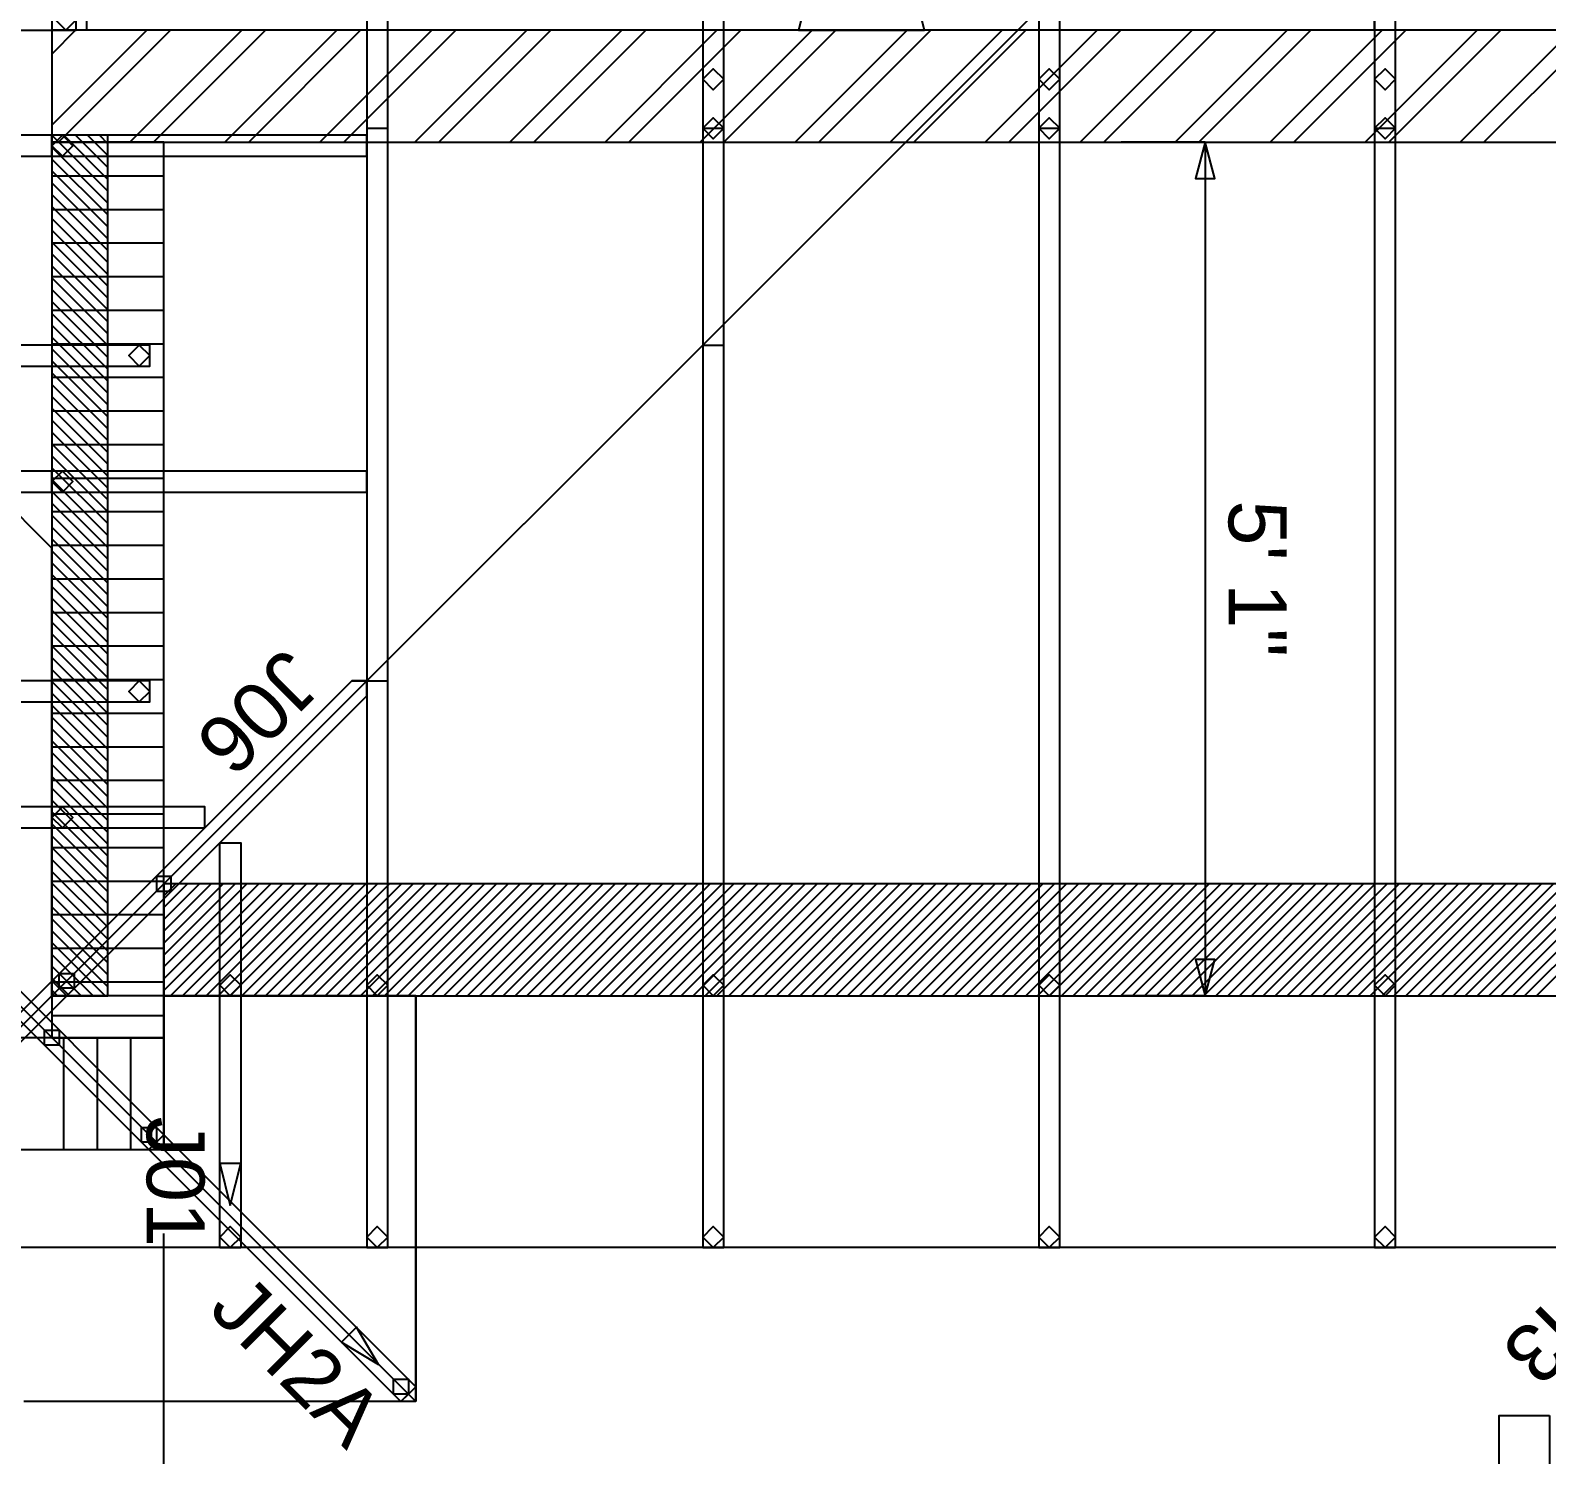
# Model space of a CAD drawing. Header units: inches. Extents: x -25328 to 8149, y -5530 to 4336.
# Drawn here: x 1238.5 to 1346.8, y 2535.3 to 2637.1 of the extents above; entities that cross this region are included whole.
import ezdxf

# ---------------------------------------------------------------- set-up
doc = ezdxf.new("R2010")
doc.units = ezdxf.units.IN
doc.header["$LTSCALE"] = 16
doc.header["$MEASUREMENT"] = 0
for name, color, linetype in [('1st_Floor_Labels_Engineering_Mem', 7, 'CONTINUOUS'), ('1st_Floor_Objects_Dimensions', 7, 'CONTINUOUS'), ('1st_Floor_Objects_Non-Associativ', 7, 'CONTINUOUS'), ('1st_Floor_Objects_Planes', 7, 'CONTINUOUS'), ('1st_Floor_Objects_Roof_Framing', 40, 'CONTINUOUS'), ('1st_Floor_Objects_Roof_Truss', 40, 'CONTINUOUS'), ('1st_Floor_Objects_Roof_Truss_Pro', 7, 'CONTINUOUS'), ('1st_Floor_Objects_Walls', 7, 'CONTINUOUS')]:
    doc.layers.add(name, color=color, linetype=linetype)
doc.styles.add('ARIAL', font='arial.ttf', dxfattribs={"height": 13.333333})

msp = doc.modelspace()

# ---------------------------------------------------------------- linework, layer by layer
at = {"layer": '1st_Floor_Objects_Dimensions', "color": 7}
for p, q in [((1322.4575471, 2629.08591204), (1316.4575471, 2629.08591204)), ((1322.4575471, 2629.08591204), (1328.4575471, 2629.08591204)), ((1322.4575471, 2629.08591204), (1322.4575471, 2568.08615618)), ((1322.4575471, 2568.08615618), (1316.4575471, 2568.08615618)), ((1322.4575471, 2568.08615618), (1328.4575471, 2568.08615618)), ((1248.05630198, 2479.05778247), (1248.05630198, 2551.08591204)), ((1248.05630198, 2479.05775958), (1248.05630198, 2551.08591204))]:
    msp.add_line(p, q, dxfattribs=at)
for points in [[(1322.4575471, 2629.08591204), (1321.76302806, 2626.49400836), (1323.15206614, 2626.49400836), (1322.4575471, 2629.08591204)], [(1322.4575471, 2568.08615618), (1323.15206614, 2570.67805987), (1321.76302806, 2570.67805987), (1322.4575471, 2568.08615618)]]:
    msp.add_lwpolyline(points, close=True, dxfattribs=at).dxf.unprotected_set("ltscale", 0)
at = {"layer": '1st_Floor_Objects_Non-Associativ', "color": 7}
msp.add_lwpolyline([(1572.52546397, 2637.08588153), (1469.05631724, 2637.08611041), (1469.05631724, 2783.08598834), (1371.47936717, 2783.08598834), (1369.05628672, 2779.08604937), (1369.05628672, 2637.08615618), (1334.55619517, 2637.08615618), (1334.55619517, 2662.70155841), (1344.99856273, 2662.70155841), (1344.99856273, 2753.1842702), (1266.51617137, 2753.1842702), (1266.51617137, 2662.70155841), (1334.55619517, 2662.70155841), (1334.55619517, 2637.0859273), (1242.55608836, 2637.08638507), (1242.55608836, 2779.08604937), (1296.55613414, 2779.08604937), (1296.55604258, 3057.0859273)], dxfattribs=at).dxf.unprotected_set("ltscale", 0)
at = {"layer": '1st_Floor_Objects_Planes', "color": 210}
for p, q in [((1242.55608836, 2637.0859273), (1242.55613414, 2779.08604937)), ((1369.05628672, 2637.0859273), (1242.55608836, 2637.0859273))]:
    msp.add_line(p, q, dxfattribs=at)
at = {"layer": '1st_Floor_Objects_Planes', "color": 70}
for p, q in [((1222.05619517, 2550.08615618), (1415.05650035, 2743.08655291)), ((1415.05654612, 2743.08646136), (1222.05619517, 2550.08620196)), ((1240.05624095, 2704.0861867), (1240.05624095, 2600.08612567)), ((1240.05628672, 2600.08612567), (1173.05616465, 2667.08629351)), ((1240.05624095, 2600.08612567), (1173.05616465, 2667.08620196)), ((1173.05616465, 2632.0860036), (1266.05630198, 2539.0857976)), ((1173.05616465, 2632.08595782), (1266.05621043, 2539.08588915)), ((1240.05628672, 2568.08615618), (1240.05628672, 2600.08612567)), ((1266.05630198, 2568.08615618), (1240.05628672, 2568.08615618)), ((1266.05630198, 2568.08615618), (1266.05625621, 2539.08582049)), ((1266.05630198, 2539.0857976), (1266.05630198, 2568.08615618)), ((1365.05634776, 2550.08615618), (1222.05619517, 2550.08615618)), ((1266.05621043, 2539.08588915), (1238.05604258, 2539.08588915))]:
    msp.add_line(p, q, dxfattribs=at)
at = {"layer": '1st_Floor_Objects_Planes', "color": 7}
for p, q in [((1240.05624095, 2704.08636981), (1240.05624095, 2568.08629351)), ((1248.05630198, 2568.08615618), (1248.05630198, 2557.08582049))]:
    msp.add_line(p, q, dxfattribs=at)
msp.add_lwpolyline([(1302.39120189, 2637.0859273), (1297.89120189, 2655.0859273), (1293.39120189, 2637.0859273)], close=True, dxfattribs=at).dxf.unprotected_set("ltscale", 0)
at = {"layer": '1st_Floor_Objects_Roof_Framing', "color": 40}
for points in [[(1241.80613414, 2637.8359273), (1241.05613414, 2638.5859273), (1240.30613414, 2637.8359273), (1241.05613414, 2637.0859273)], [(1286.55624095, 2633.58591204), (1287.30624095, 2634.33595782), (1288.05624095, 2633.58591204), (1287.30624095, 2632.83586627)], [(1310.55624095, 2633.58591204), (1311.30624095, 2634.33595782), (1312.05624095, 2633.58591204), (1311.30624095, 2632.83586627)], [(1334.5561494, 2633.58591204), (1335.3061494, 2634.33591204), (1336.0561494, 2633.58591204), (1335.3061494, 2632.83591204)], [(1286.55624095, 2630.08589678), (1287.30624095, 2630.83589678), (1288.05624095, 2630.08589678), (1287.30624095, 2629.33589678)], [(1310.55624095, 2630.08589678), (1311.30624095, 2630.83589678), (1312.05624095, 2630.08589678), (1311.30624095, 2629.33589678)], [(1334.5561494, 2630.08589678), (1335.3061494, 2630.83589678), (1336.0561494, 2630.08589678), (1335.3061494, 2629.33589678)], [(1240.05624095, 2628.83615618), (1240.80624095, 2629.58615618), (1241.55624095, 2628.83615618), (1240.80624095, 2628.08615618)], [(1247.05627147, 2613.83588153), (1246.30627147, 2614.58588153), (1245.55627147, 2613.83588153), (1246.30627147, 2613.08588153)], [(1240.05624095, 2604.83615618), (1240.80624095, 2605.58615618), (1241.55624095, 2604.83615618), (1240.80624095, 2604.08615618)], [(1247.05627147, 2589.83588153), (1246.30627147, 2590.58588153), (1245.55627147, 2589.83588153), (1246.30627147, 2589.08588153)], [(1240.05624095, 2580.83615618), (1240.80624095, 2581.58615618), (1241.55624095, 2580.83615618), (1240.80624095, 2580.08615618)], [(1247.52584544, 2576.61667376), (1247.52589122, 2575.55603533), (1248.58657542, 2575.55598956), (1248.58657542, 2576.61667376)], [(1240.58651439, 2568.6166585), (1240.58646861, 2569.67729693), (1241.64715281, 2569.67729693), (1241.64715281, 2568.61661273)], [(1252.80628672, 2568.08615618), (1252.0563325, 2568.83611041), (1252.80628672, 2569.58611041), (1253.55624095, 2568.83611041)], [(1263.30610362, 2568.08615618), (1262.5561494, 2568.83611041), (1263.30610362, 2569.58611041), (1264.05605784, 2568.83611041)], [(1287.30624095, 2568.08615618), (1286.55624095, 2568.83620196), (1287.30624095, 2569.58620196), (1288.05624095, 2568.83620196)], [(1311.30624095, 2568.08615618), (1310.55624095, 2568.83620196), (1311.30624095, 2569.58620196), (1312.05624095, 2568.83620196)], [(1335.3061494, 2568.08615618), (1334.5561494, 2568.83615618), (1335.3061494, 2569.58615618), (1336.0561494, 2568.83615618)], [(1239.52592173, 2564.55565386), (1239.52596751, 2565.61620074), (1240.58651439, 2565.61629229), (1240.58651439, 2564.55565386)], [(1247.52593699, 2557.61627703), (1246.46534434, 2557.61623126), (1246.46539012, 2558.67682391), (1247.52593699, 2558.67686968)], [(1252.80624095, 2553.08615618), (1253.55628672, 2556.08615618), (1252.05628672, 2556.08615618)], [(1252.80628672, 2550.08615618), (1252.0563325, 2550.83611041), (1252.80628672, 2551.58611041), (1253.55624095, 2550.83611041)], [(1263.30610362, 2550.08615618), (1262.5561494, 2550.83611041), (1263.30610362, 2551.58611041), (1264.05605784, 2550.83611041)], [(1287.30624095, 2550.08615618), (1286.55624095, 2550.83620196), (1287.30624095, 2551.58620196), (1288.05624095, 2550.83620196)], [(1311.30624095, 2550.08615618), (1310.55624095, 2550.83620196), (1311.30624095, 2551.58620196), (1312.05624095, 2550.83620196)], [(1335.3061494, 2550.08615618), (1334.5561494, 2550.83615618), (1335.3061494, 2551.58615618), (1336.0561494, 2550.83615618)], [(1263.40456858, 2541.73750811), (1261.81356517, 2544.38914996), (1260.75292674, 2543.32851153)], [(1265.52593699, 2539.61623126), (1264.46539012, 2539.61620837), (1264.46539012, 2540.67677813), (1265.52598277, 2540.67680102)], [(1347.05634776, 2538.08615618), (1347.05634776, 2534.48616534), (1343.45635691, 2534.48616534), (1343.45635691, 2538.08615618)]]:
    msp.add_lwpolyline(points, close=True, dxfattribs=at).dxf.unprotected_set("ltscale", 0)
at = {"layer": '1st_Floor_Objects_Roof_Truss', "color": 40}
for p, q in [((1241.80613414, 2637.0859273), (1241.80613414, 2638.5859273)), ((1240.05624095, 2628.08615618), (1240.05624095, 2629.58615618)), ((1262.55619517, 2630.08589678), (1264.0561494, 2630.08589678)), ((1262.55619517, 2630.08589678), (1264.0561494, 2630.08589678)), ((1262.55619517, 2630.08589678), (1264.0561494, 2630.08589678)), ((1262.55619517, 2630.08589678), (1264.0561494, 2630.08589678)), ((1262.55619517, 2628.08615618), (1262.55619517, 2629.58615618)), ((1262.55619517, 2628.08615618), (1262.55619517, 2629.58615618)), ((1286.55624095, 2630.08589678), (1288.05628672, 2630.08589678)), ((1286.55624095, 2630.08589678), (1288.05628672, 2630.08589678)), ((1286.55624095, 2630.08589678), (1288.05628672, 2630.08589678)), ((1286.55624095, 2630.08589678), (1288.05628672, 2630.08589678)), ((1310.55624095, 2630.08589678), (1312.05628672, 2630.08589678)), ((1310.55624095, 2630.08589678), (1312.05628672, 2630.08589678)), ((1310.55624095, 2630.08589678), (1312.05628672, 2630.08589678)), ((1310.55624095, 2630.08589678), (1312.05628672, 2630.08589678)), ((1334.55619517, 2630.08589678), (1336.05619517, 2630.08589678)), ((1334.55619517, 2630.08589678), (1336.05619517, 2630.08589678)), ((1334.55619517, 2630.08589678), (1336.05619517, 2630.08589678)), ((1334.55619517, 2630.08589678), (1336.05619517, 2630.08589678)), ((1247.05627147, 2613.08588153), (1247.05627147, 2614.58588153)), ((1286.55624095, 2614.58620196), (1288.05628672, 2614.58620196)), ((1286.55624095, 2614.58620196), (1288.05628672, 2614.58620196)), ((1240.05624095, 2604.08615618), (1240.05624095, 2605.58615618)), ((1262.55619517, 2604.08615618), (1262.55619517, 2605.58615618)), ((1262.55619517, 2604.08615618), (1262.55619517, 2605.58615618)), ((1247.05627147, 2589.08588153), (1247.05627147, 2590.58588153)), ((1261.49560252, 2590.58611041), (1262.5561494, 2590.58601885)), ((1261.49560252, 2590.58611041), (1262.5561494, 2590.58601885)), ((1262.5561494, 2589.52556353), (1262.5561494, 2590.58601885)), ((1262.5561494, 2589.52556353), (1262.5561494, 2590.58601885)), ((1262.55619517, 2590.58615618), (1264.0561494, 2590.58615618)), ((1262.55619517, 2590.58615618), (1264.0561494, 2590.58615618)), ((1241.11678782, 2568.08624774), (1240.05619517, 2569.14684039)), ((1262.55619517, 2568.08615618), (1264.0561494, 2568.08615618)), ((1286.55624095, 2568.08615618), (1288.05628672, 2568.08615618)), ((1310.55624095, 2568.08615618), (1312.05628672, 2568.08615618)), ((1334.55619517, 2568.08615618), (1336.05619517, 2568.08615618)), ((1248.05611888, 2558.14659625), (1246.995572, 2557.08591204)), ((1266.05621043, 2540.14650469), (1264.995572, 2539.08586627))]:
    msp.add_line(p, q, dxfattribs=at)
for points in [[(1310.55624095, 3065.08589678), (1310.55624095, 2550.08615618), (1311.30624095, 2550.08615618), (1312.05624095, 2550.08615618), (1312.05624095, 3065.08589678), (1311.30624095, 3065.08589678)], [(1334.55619517, 3065.08589678), (1334.55619517, 2550.08615618), (1335.30619517, 2550.08615618), (1336.05619517, 2550.08615618), (1336.05619517, 3065.08589678), (1335.30619517, 3065.08589678)], [(1262.55619517, 2783.08603411), (1262.55619517, 2550.08615618), (1263.30619517, 2550.08615618), (1264.05619517, 2550.08615618), (1264.05619517, 2783.08603411), (1263.30619517, 2783.08603411)], [(1286.55624095, 2783.08603411), (1286.55624095, 2550.08615618), (1287.30624095, 2550.08615618), (1288.05624095, 2550.08615618), (1288.05624095, 2783.08603411), (1287.30624095, 2783.08603411)], [(1080.05602732, 2637.0859273), (1241.80613414, 2637.0859273), (1241.80613414, 2637.8359273), (1241.80613414, 2638.5859273), (1080.05602732, 2638.5859273), (1080.05602732, 2637.8359273)], [(1222.05619517, 2628.08615618), (1262.55619517, 2628.08615618), (1262.55619517, 2628.83615618), (1262.55619517, 2629.58615618), (1222.05619517, 2629.58615618), (1222.05619517, 2628.83615618)], [(1080.05621043, 2613.08588153), (1247.05627147, 2613.08588153), (1247.05627147, 2613.83588153), (1247.05627147, 2614.58588153), (1080.05621043, 2614.58588153), (1080.05621043, 2613.83588153)], [(1222.05619517, 2604.08615618), (1262.55619517, 2604.08615618), (1262.55619517, 2604.83615618), (1262.55619517, 2605.58615618), (1222.05619517, 2605.58615618), (1222.05619517, 2604.83615618)], [(1080.05621043, 2589.08588153), (1247.05627147, 2589.08588153), (1247.05627147, 2589.83588153), (1247.05627147, 2590.58588153), (1080.05621043, 2590.58588153), (1080.05621043, 2589.83588153)], [(1223.11678782, 2550.08624774), (1262.5561494, 2589.5254262), (1262.55619517, 2590.58601885), (1261.49551097, 2590.58606463), (1222.0561494, 2551.14688616), (1222.58651439, 2550.61656695)], [(1266.05621043, 2540.14650469), (1217.11687938, 2589.08588153), (1216.05619517, 2589.08588153), (1216.05624095, 2588.02528887), (1264.995572, 2539.08586627), (1265.52589122, 2539.61618548)]]:
    msp.add_lwpolyline(points, close=True, dxfattribs=at).dxf.unprotected_set("ltscale", 0)
at = {"layer": '1st_Floor_Objects_Roof_Truss_Pro', "color": 7}
for p, q in [((1240.05624095, 2580.08615618), (1240.05624095, 2581.58615618)), ((1250.99551097, 2580.08615618), (1250.99551097, 2581.58615618)), ((1250.99551097, 2580.08615618), (1250.99551097, 2581.58615618)), ((1252.05619517, 2579.02565508), (1253.5561494, 2579.02570086)), ((1252.05619517, 2579.02565508), (1253.5561494, 2579.02570086)), ((1252.05624095, 2568.08615618), (1253.55619517, 2568.08620196)), ((1252.05624095, 2550.08615618), (1253.55624095, 2550.08620196))]:
    msp.add_line(p, q, dxfattribs=at)
for points in [[(1222.05619517, 2580.08615618), (1250.99551097, 2580.08615618), (1250.99551097, 2580.83615618), (1250.99551097, 2581.58615618), (1222.05619517, 2581.58615618), (1222.05619517, 2580.83615618)], [(1252.05624095, 2550.08615618), (1252.05624095, 2579.02556353), (1252.8061494, 2579.02556353), (1253.5561494, 2579.02560931), (1253.55624095, 2550.08620196), (1252.80624095, 2550.08615618)]]:
    msp.add_lwpolyline(points, close=True, dxfattribs=at).dxf.unprotected_set("ltscale", 0)
at = {"layer": '1st_Floor_Objects_Walls', "color": 7}
for p, q in [((1246.84515086, 2637.0859273), (1240.05683604, 2630.29761248)), ((1241.7539033, 2637.0859273), (1240.05683604, 2635.38886004)), ((1248.54217234, 2637.0859273), (1240.54215709, 2629.08591204)), ((1253.6334199, 2637.0859273), (1245.63340464, 2629.08591204)), ((1255.33044139, 2637.0859273), (1247.33042613, 2629.08591204)), ((1260.42168895, 2637.0859273), (1252.42167369, 2629.08591204)), ((1262.11871043, 2637.0859273), (1254.11869517, 2629.08591204)), ((1267.20995799, 2637.0859273), (1259.20994273, 2629.08591204)), ((1268.90697947, 2637.0859273), (1260.90696421, 2629.08591204)), ((1273.99822703, 2637.0859273), (1265.99821177, 2629.08591204)), ((1275.69524852, 2637.0859273), (1267.69523326, 2629.08591204)), ((1280.78649607, 2637.0859273), (1272.78648082, 2629.08591204)), ((1282.48351756, 2637.0859273), (1274.4835023, 2629.08591204)), ((1287.57476512, 2637.0859273), (1279.57474986, 2629.08591204)), ((1289.2717866, 2637.0859273), (1281.27177134, 2629.08591204)), ((1294.36303416, 2637.0859273), (1286.3630189, 2629.08591204)), ((1296.06005565, 2637.0859273), (1288.06004039, 2629.08591204)), ((1301.1513032, 2637.0859273), (1293.15128794, 2629.08591204)), ((1302.84832469, 2637.0859273), (1294.84830943, 2629.08591204)), ((1307.93957225, 2637.0859273), (1299.93955699, 2629.08591204)), ((1309.63659373, 2637.0859273), (1301.63657847, 2629.08591204)), ((1314.72784129, 2637.0859273), (1306.72782603, 2629.08591204)), ((1316.42486277, 2637.0859273), (1308.42484752, 2629.08591204)), ((1321.51611033, 2637.0859273), (1313.51609507, 2629.08591204)), ((1323.21313182, 2637.0859273), (1315.21311656, 2629.08591204)), ((1328.30437938, 2637.0859273), (1320.30436412, 2629.08591204)), ((1330.00140086, 2637.0859273), (1322.0013856, 2629.08591204)), ((1335.09264842, 2637.0859273), (1327.09263316, 2629.08591204)), ((1336.7896699, 2637.0859273), (1328.78965464, 2629.08591204)), ((1341.88091746, 2637.0859273), (1333.8809022, 2629.08591204)), ((1343.57793895, 2637.0859273), (1335.57792369, 2629.08591204)), ((1348.6691865, 2637.0859273), (1340.66917125, 2629.08591204)), ((1350.36620799, 2637.0859273), (1342.36619273, 2629.08591204)), ((1240.05674449, 2629.58487445), (1244.05677501, 2625.5848897)), ((1240.90397349, 2629.58615618), (1244.05677501, 2626.43340045)), ((1241.75248423, 2629.58615618), (1244.05677501, 2627.28191119)), ((1242.60104075, 2629.58615618), (1244.05677501, 2628.13042193)), ((1243.44955149, 2629.58615618), (1244.05677501, 2628.97893267)), ((1240.05628672, 2629.08591204), (1248.05630198, 2629.08591204)), ((1240.05674449, 2628.7363637), (1244.05677501, 2624.73637896)), ((1240.05674449, 2627.88785296), (1244.05677501, 2623.88786822)), ((1240.05674449, 2627.03934222), (1244.05677501, 2623.03935748)), ((1240.05628672, 2626.68590289), (1248.05630198, 2626.68590289)), ((1240.05674449, 2626.19083148), (1244.05677501, 2622.19084674)), ((1240.05674449, 2625.34232073), (1244.05677501, 2621.34233599)), ((1240.05628672, 2624.28589373), (1248.05630198, 2624.28589373)), ((1240.05674449, 2624.49380999), (1244.05677501, 2620.49382525)), ((1240.05674449, 2623.64529925), (1244.05677501, 2619.64531451)), ((1240.05674449, 2622.79678851), (1244.05677501, 2618.79680377)), ((1240.05628672, 2621.88588458), (1248.05630198, 2621.88588458)), ((1240.05674449, 2621.94832354), (1244.05677501, 2617.94829302)), ((1240.05674449, 2621.0998128), (1244.05677501, 2617.09978228)), ((1240.05628672, 2619.48587542), (1248.05630198, 2619.48587542)), ((1240.05674449, 2620.25130206), (1244.05677501, 2616.25127154)), ((1240.05674449, 2619.40279132), (1244.05677501, 2615.4027608)), ((1240.05674449, 2618.55428057), (1244.05677501, 2614.55425006)), ((1240.05674449, 2617.70576983), (1244.05677501, 2613.70573931)), ((1240.05628672, 2617.08586627), (1248.05630198, 2617.08586627)), ((1240.05674449, 2616.85725909), (1244.05677501, 2612.85722857)), ((1240.05674449, 2616.00874835), (1244.05677501, 2612.00871783)), ((1240.05674449, 2615.1602376), (1244.05677501, 2611.16020709)), ((1240.05628672, 2614.68585711), (1248.05630198, 2614.68585711)), ((1240.05674449, 2614.31172686), (1244.05677501, 2610.31169634)), ((1240.05674449, 2613.46321612), (1244.05677501, 2609.4631856)), ((1240.05628672, 2612.28584796), (1248.05630198, 2612.28584796)), ((1240.05674449, 2612.61470538), (1244.05677501, 2608.61467486)), ((1240.05674449, 2611.76619464), (1244.05677501, 2607.76616412)), ((1240.05674449, 2610.91768389), (1244.05677501, 2606.91765338)), ((1240.05628672, 2609.8858388), (1248.05630198, 2609.8858388)), ((1240.05674449, 2610.06917315), (1244.05677501, 2606.06914263)), ((1240.05674449, 2609.22066241), (1244.05677501, 2605.22063189)), ((1240.05628672, 2607.48582965), (1248.05630198, 2607.48582965)), ((1240.05674449, 2608.37215167), (1244.05677501, 2604.37212115)), ((1240.05674449, 2607.52364092), (1244.05677501, 2603.52361041)), ((1240.05674449, 2606.67513018), (1244.05677501, 2602.67509966)), ((1240.05674449, 2605.82661944), (1244.05677501, 2601.82658892)), ((1240.05628672, 2605.08582049), (1248.05630198, 2605.08582049)), ((1240.05674449, 2604.9781087), (1244.05677501, 2600.97807818)), ((1240.05674449, 2604.12959796), (1244.05677501, 2600.12956744)), ((1240.05674449, 2603.28108721), (1244.05677501, 2599.2810567)), ((1240.05628672, 2602.68581133), (1248.05630198, 2602.68581133)), ((1240.05674449, 2602.43257647), (1244.05677501, 2598.43254595)), ((1240.05674449, 2601.58406573), (1244.05677501, 2597.58403521)), ((1240.05628672, 2600.28580218), (1248.05630198, 2600.28580218)), ((1240.05674449, 2600.73555499), (1244.05677501, 2596.73552447)), ((1240.05674449, 2599.88704424), (1244.05677501, 2595.88701373)), ((1240.05674449, 2599.0385335), (1244.05677501, 2595.03850299)), ((1240.05628672, 2597.88579302), (1248.05630198, 2597.88579302)), ((1240.05679026, 2598.18997698), (1244.05677501, 2594.18999224)), ((1240.05679026, 2597.34146624), (1244.05677501, 2593.3414815)), ((1240.05679026, 2596.4929555), (1244.05677501, 2592.49297076)), ((1240.05679026, 2595.64444476), (1244.05677501, 2591.64446002)), ((1240.05628672, 2595.48578387), (1248.05630198, 2595.48578387)), ((1240.05679026, 2594.79593402), (1244.05677501, 2590.79594927)), ((1240.05679026, 2593.94742327), (1244.05677501, 2589.94743853)), ((1240.05628672, 2593.08577471), (1248.05630198, 2593.08577471)), ((1240.05679026, 2593.09891253), (1244.05677501, 2589.09892779)), ((1240.05679026, 2592.25040179), (1244.05677501, 2588.25041705)), ((1240.05679026, 2591.40189105), (1244.05677501, 2587.40190631)), ((1240.05628672, 2590.68576556), (1248.05630198, 2590.68576556)), ((1240.05679026, 2590.5533803), (1244.05677501, 2586.55339556)), ((1240.05679026, 2589.70486956), (1244.05677501, 2585.70488482)), ((1240.05628672, 2588.2857564), (1248.05630198, 2588.2857564)), ((1240.05679026, 2588.85635882), (1244.05677501, 2584.85637408)), ((1240.05679026, 2588.00784808), (1244.05677501, 2584.00786334)), ((1240.05679026, 2587.15933734), (1244.05677501, 2583.15935259)), ((1240.05628672, 2585.88574725), (1248.05630198, 2585.88574725)), ((1240.05679026, 2586.31082659), (1244.05677501, 2582.31084185)), ((1240.05679026, 2585.46231585), (1244.05677501, 2581.46233111)), ((1240.05679026, 2584.61380511), (1244.05677501, 2580.61382037)), ((1240.05679026, 2583.76529437), (1244.05677501, 2579.76530963)), ((1240.05628672, 2583.48573809), (1248.05630198, 2583.48573809)), ((1240.05679026, 2582.91678362), (1244.05677501, 2578.91679888)), ((1240.05679026, 2582.06827288), (1244.05677501, 2578.06828814)), ((1240.05628672, 2581.08572894), (1248.05630198, 2581.08572894)), ((1240.05679026, 2581.21976214), (1244.05677501, 2577.2197774)), ((1240.05679026, 2580.3712514), (1244.05677501, 2576.37126666)), ((1240.05679026, 2579.52278643), (1244.05677501, 2575.52284747)), ((1240.05628672, 2578.68571978), (1248.05630198, 2578.68571978)), ((1240.05679026, 2578.67427569), (1244.05677501, 2574.67433673)), ((1240.05679026, 2577.82576495), (1244.05677501, 2573.82582598)), ((1240.05628672, 2576.28571063), (1248.05630198, 2576.28571063)), ((1240.05679026, 2576.97725421), (1244.05677501, 2572.97731524)), ((1240.05679026, 2576.12874346), (1244.05677501, 2572.1288045)), ((1248.90481273, 2576.08617144), (1248.05634776, 2575.23770648)), ((1249.75332347, 2576.08617144), (1248.05634776, 2574.38919573)), ((1250.60183421, 2576.08617144), (1248.05634776, 2573.54068499)), ((1251.45034495, 2576.08617144), (1248.05634776, 2572.69217425)), ((1252.29885569, 2576.08617144), (1248.05634776, 2571.84366351)), ((1253.14736644, 2576.08617144), (1248.05634776, 2570.99515277)), ((1253.99587718, 2576.08617144), (1248.05634776, 2570.14664202)), ((1254.84438792, 2576.08617144), (1248.05634776, 2569.29813128)), ((1255.69294444, 2576.08617144), (1248.05634776, 2568.44962054)), ((1256.5414094, 2576.08617144), (1248.54139415, 2568.08615618)), ((1257.38996592, 2576.08617144), (1249.38995066, 2568.08615618)), ((1258.23847667, 2576.08617144), (1250.23846141, 2568.08615618)), ((1259.08698741, 2576.08617144), (1251.08697215, 2568.08615618)), ((1259.93549815, 2576.08617144), (1251.93548289, 2568.08615618)), ((1260.78400889, 2576.08617144), (1252.78399363, 2568.08615618)), ((1261.63251963, 2576.08617144), (1253.63250438, 2568.08615618)), ((1262.48103038, 2576.08617144), (1254.48101512, 2568.08615618)), ((1263.32954112, 2576.08617144), (1255.32952586, 2568.08615618)), ((1264.17805186, 2576.08617144), (1256.1780366, 2568.08615618)), ((1265.0265626, 2576.08617144), (1257.02654734, 2568.08615618)), ((1265.87507335, 2576.08617144), (1257.87505809, 2568.08615618)), ((1266.72358409, 2576.08617144), (1258.72356883, 2568.08615618)), ((1267.57209483, 2576.08617144), (1259.57207957, 2568.08615618)), ((1268.42060557, 2576.08617144), (1260.42059031, 2568.08615618)), ((1269.26911631, 2576.08617144), (1261.26910106, 2568.08615618)), ((1270.11762706, 2576.08617144), (1262.1176118, 2568.08615618)), ((1270.9661378, 2576.08617144), (1262.96612254, 2568.08615618)), ((1271.81464854, 2576.08617144), (1263.81463328, 2568.08615618)), ((1272.66315928, 2576.08617144), (1264.66314402, 2568.08615618)), ((1273.51167002, 2576.08617144), (1265.51165477, 2568.08615618)), ((1274.36018077, 2576.08617144), (1266.36016551, 2568.08615618)), ((1275.20869151, 2576.08617144), (1267.20867625, 2568.08615618)), ((1276.05720225, 2576.08617144), (1268.05718699, 2568.08615618)), ((1276.90571299, 2576.08617144), (1268.90569773, 2568.08615618)), ((1277.75422374, 2576.08617144), (1269.75420848, 2568.08615618)), ((1278.60273448, 2576.08617144), (1270.60271922, 2568.08615618)), ((1279.45124522, 2576.08617144), (1271.45122996, 2568.08615618)), ((1280.29975596, 2576.08617144), (1272.2997407, 2568.08615618)), ((1281.1482667, 2576.08617144), (1273.14825145, 2568.08615618)), ((1281.99677745, 2576.08617144), (1273.99676219, 2568.08615618)), ((1282.84528819, 2576.08617144), (1274.84527293, 2568.08615618)), ((1283.69379893, 2576.08617144), (1275.69378367, 2568.08615618)), ((1284.54230967, 2576.08617144), (1276.54229441, 2568.08615618)), ((1285.39082042, 2576.08617144), (1277.39080516, 2568.08615618)), ((1286.23933116, 2576.08617144), (1278.2393159, 2568.08615618)), ((1287.0878419, 2576.08617144), (1279.08782664, 2568.08615618)), ((1287.93635264, 2576.08617144), (1279.93633738, 2568.08615618)), ((1288.78486338, 2576.08617144), (1280.78484813, 2568.08615618)), ((1289.63337413, 2576.08617144), (1281.63335887, 2568.08615618)), ((1290.48188487, 2576.08617144), (1282.48186961, 2568.08615618)), ((1291.33039561, 2576.08617144), (1283.33038035, 2568.08615618)), ((1292.17890635, 2576.08617144), (1284.17889109, 2568.08615618)), ((1293.0274171, 2576.08617144), (1285.02740184, 2568.08615618)), ((1293.87592784, 2576.08617144), (1285.87591258, 2568.08615618)), ((1294.72443858, 2576.08617144), (1286.72442332, 2568.08615618)), ((1295.57294932, 2576.08617144), (1287.57293406, 2568.08615618)), ((1296.42146006, 2576.08617144), (1288.42144481, 2568.08615618)), ((1297.26997081, 2576.08617144), (1289.26995555, 2568.08615618)), ((1298.11848155, 2576.08617144), (1290.11846629, 2568.08615618)), ((1298.96699229, 2576.08617144), (1290.96697703, 2568.08615618)), ((1299.81550303, 2576.08617144), (1291.81548777, 2568.08615618)), ((1300.66401377, 2576.08617144), (1292.66399852, 2568.08615618)), ((1301.51252452, 2576.08617144), (1293.51250926, 2568.08615618)), ((1302.36103526, 2576.08617144), (1294.36102, 2568.08615618)), ((1303.209546, 2576.08617144), (1295.20953074, 2568.08615618)), ((1304.05805674, 2576.08617144), (1296.05804148, 2568.08615618)), ((1304.90656749, 2576.08617144), (1296.90655223, 2568.08615618)), ((1305.75507823, 2576.08617144), (1297.75506297, 2568.08615618)), ((1306.60358897, 2576.08617144), (1298.60357371, 2568.08615618)), ((1307.45209971, 2576.08617144), (1299.45208445, 2568.08615618)), ((1308.30061045, 2576.08617144), (1300.3005952, 2568.08615618)), ((1309.1491212, 2576.08617144), (1301.14910594, 2568.08615618)), ((1309.99763194, 2576.08617144), (1301.99761668, 2568.08615618)), ((1310.84614268, 2576.08617144), (1302.84612742, 2568.08615618)), ((1311.69465342, 2576.08617144), (1303.69463816, 2568.08615618)), ((1312.54316417, 2576.08617144), (1304.54314891, 2568.08615618)), ((1313.39167491, 2576.08617144), (1305.39165965, 2568.08615618)), ((1314.24018565, 2576.08617144), (1306.24017039, 2568.08615618)), ((1315.08869639, 2576.08617144), (1307.08868113, 2568.08615618)), ((1315.93720713, 2576.08617144), (1307.93719188, 2568.08615618)), ((1316.78571788, 2576.08617144), (1308.78570262, 2568.08615618)), ((1317.63422862, 2576.08617144), (1309.63421336, 2568.08615618)), ((1318.48273936, 2576.08617144), (1310.4827241, 2568.08615618)), ((1319.3312501, 2576.08617144), (1311.33123484, 2568.08615618)), ((1320.17976085, 2576.08617144), (1312.17974559, 2568.08615618)), ((1321.02827159, 2576.08617144), (1313.02825633, 2568.08615618)), ((1321.87678233, 2576.08617144), (1313.87676707, 2568.08615618)), ((1322.72529307, 2576.08617144), (1314.72527781, 2568.08615618)), ((1323.57380381, 2576.08617144), (1315.57378856, 2568.08615618)), ((1324.42231456, 2576.08617144), (1316.4222993, 2568.08615618)), ((1325.2708253, 2576.08617144), (1317.27081004, 2568.08615618)), ((1326.11933604, 2576.08617144), (1318.11932078, 2568.08615618)), ((1326.96789256, 2576.08617144), (1318.96783152, 2568.08615618)), ((1327.81635752, 2576.08617144), (1319.81634227, 2568.08615618)), ((1328.66486827, 2576.08617144), (1320.66485301, 2568.08615618)), ((1329.51337901, 2576.08617144), (1321.51336375, 2568.08615618)), ((1330.36193553, 2576.08617144), (1322.36187449, 2568.08615618)), ((1331.21044627, 2576.08617144), (1323.21038523, 2568.08615618)), ((1332.05895701, 2576.08617144), (1324.05889598, 2568.08615618)), ((1332.90742198, 2576.08617144), (1324.90740672, 2568.08615618)), ((1333.7559785, 2576.08617144), (1325.75591746, 2568.08615618)), ((1334.60448924, 2576.08617144), (1326.6044282, 2568.08615618)), ((1335.45299998, 2576.08617144), (1327.45293895, 2568.08615618)), ((1336.30151072, 2576.08617144), (1328.30144969, 2568.08615618)), ((1337.15002147, 2576.08617144), (1329.14996043, 2568.08615618)), ((1337.99853221, 2576.08617144), (1329.99847117, 2568.08615618)), ((1338.84704295, 2576.08617144), (1330.84698191, 2568.08615618)), ((1339.69555369, 2576.08617144), (1331.69549266, 2568.08615618)), ((1340.54406443, 2576.08617144), (1332.5440034, 2568.08615618)), ((1341.39257518, 2576.08617144), (1333.39251414, 2568.08615618)), ((1342.24108592, 2576.08617144), (1334.24102488, 2568.08615618)), ((1343.08959666, 2576.08617144), (1335.08953563, 2568.08615618)), ((1343.9381074, 2576.08617144), (1335.93804637, 2568.08615618)), ((1344.78661815, 2576.08617144), (1336.78655711, 2568.08615618)), ((1345.63512889, 2576.08617144), (1337.63506785, 2568.08615618)), ((1346.48363963, 2576.08617144), (1338.48357859, 2568.08615618)), ((1347.33215037, 2576.08617144), (1339.33208934, 2568.08615618)), ((1348.18066111, 2576.08617144), (1340.18060008, 2568.08615618)), ((1349.02917186, 2576.08617144), (1341.02911082, 2568.08615618)), ((1349.8776826, 2576.08617144), (1341.87762156, 2568.08615618)), ((1350.72619334, 2576.08617144), (1342.72613231, 2568.08615618)), ((1351.57470408, 2576.08617144), (1343.57464305, 2568.08615618)), ((1352.42321482, 2576.08617144), (1344.42315379, 2568.08615618)), ((1353.27172557, 2576.08617144), (1345.27166453, 2568.08615618)), ((1354.12023631, 2576.08617144), (1346.12017527, 2568.08615618)), ((1240.05679026, 2575.28023272), (1244.05677501, 2571.28029376)), ((1240.05679026, 2574.43172198), (1244.05677501, 2570.43178301)), ((1240.05628672, 2573.88570147), (1248.05630198, 2573.88570147)), ((1240.05679026, 2573.58321124), (1244.05677501, 2569.58327227)), ((1240.05679026, 2572.73474627), (1244.05677501, 2568.73476153)), ((1240.05679026, 2571.88623553), (1243.85686961, 2568.08615618)), ((1240.05628672, 2571.48569232), (1248.05630198, 2571.48569232)), ((1240.05679026, 2571.03772479), (1243.00835887, 2568.08615618)), ((1240.05679026, 2570.18921404), (1242.15984813, 2568.08615618)), ((1240.05628672, 2569.08568316), (1248.05630198, 2569.08568316)), ((1240.05679026, 2569.3407033), (1241.31133738, 2568.08615618)), ((1240.05679026, 2568.49219256), (1240.46282664, 2568.08615618)), ((1240.05628672, 2566.68567401), (1248.05630198, 2566.68567401)), ((1240.88277903, 2565.0859273), (1240.88277903, 2557.08591204)), ((1243.28278819, 2565.0859273), (1243.28278819, 2557.08591204)), ((1245.68279734, 2565.0859273), (1245.68279734, 2557.08591204))]:
    msp.add_line(p, q, dxfattribs=at)
for points in [[(1377.05630198, 2637.0859273), (1240.05683604, 2637.0859273), (1240.05683604, 2629.08591204), (1377.05630198, 2629.08591204)], [(1377.05630198, 2637.0859273), (1240.05683604, 2637.0859273), (1240.05683604, 2629.08591204), (1377.05630198, 2629.08591204)], [(1240.05674449, 2629.58615618), (1240.05679026, 2568.08615618), (1244.05677501, 2568.08615618), (1244.05677501, 2629.58615618)], [(1240.05674449, 2629.58615618), (1240.05679026, 2568.08615618), (1244.05677501, 2568.08615618), (1244.05677501, 2629.58615618)], [(1240.05628672, 2629.08591204), (1240.05628672, 2565.08615618), (1248.05630198, 2565.08615618), (1248.05630198, 2629.08591204)], [(1240.05628672, 2629.08591204), (1240.05628672, 2565.08615618), (1248.05630198, 2565.08615618), (1248.05630198, 2629.08591204)], [(1365.05634776, 2576.08617144), (1248.05634776, 2576.08617144), (1248.05634776, 2568.08615618), (1365.05634776, 2568.08615618)], [(1365.05634776, 2576.08617144), (1248.05634776, 2576.08617144), (1248.05634776, 2568.08615618), (1365.05634776, 2568.08615618)], [(1248.05634776, 2565.0859273), (1212.08266917, 2565.0859273), (1212.08413401, 2557.08591204), (1248.05634776, 2557.08591204)], [(1248.05634776, 2565.0859273), (1212.08266917, 2565.0859273), (1212.08413401, 2557.08591204), (1248.05634776, 2557.08591204)]]:
    msp.add_lwpolyline(points, close=True, dxfattribs=at).dxf.unprotected_set("ltscale", 0)

# ---------------------------------------------------------------- texts
at = {"layer": '1st_Floor_Labels_Engineering_Mem', "color": 7, "char_height": 4.139999986, "attachment_point": 1, "style": 'ARIAL'}
for s, insert, rotation in [('J06', (1259.61304942, 2590.14093524), 224.9998689742), ('J01', (1250.96873179, 2559.45287066), 270), ('JH3', (1353.61793223, 2547.2463048), 225.0000636346), ('JH2A', (1254.06779185, 2548.47567492), 314.9999705164)]:
    msp.add_mtext(s, dxfattribs=dict(at, insert=insert, rotation=rotation))
at = {"layer": '1st_Floor_Objects_Dimensions', "color": 7, "insert": (1328.26588145, 2603.49019366), "char_height": 4.139999986, "attachment_point": 1, "rotation": 270, "style": 'ARIAL'}
msp.add_mtext('5\' 1"', dxfattribs=at)

doc.saveas('drawing.dxf')
